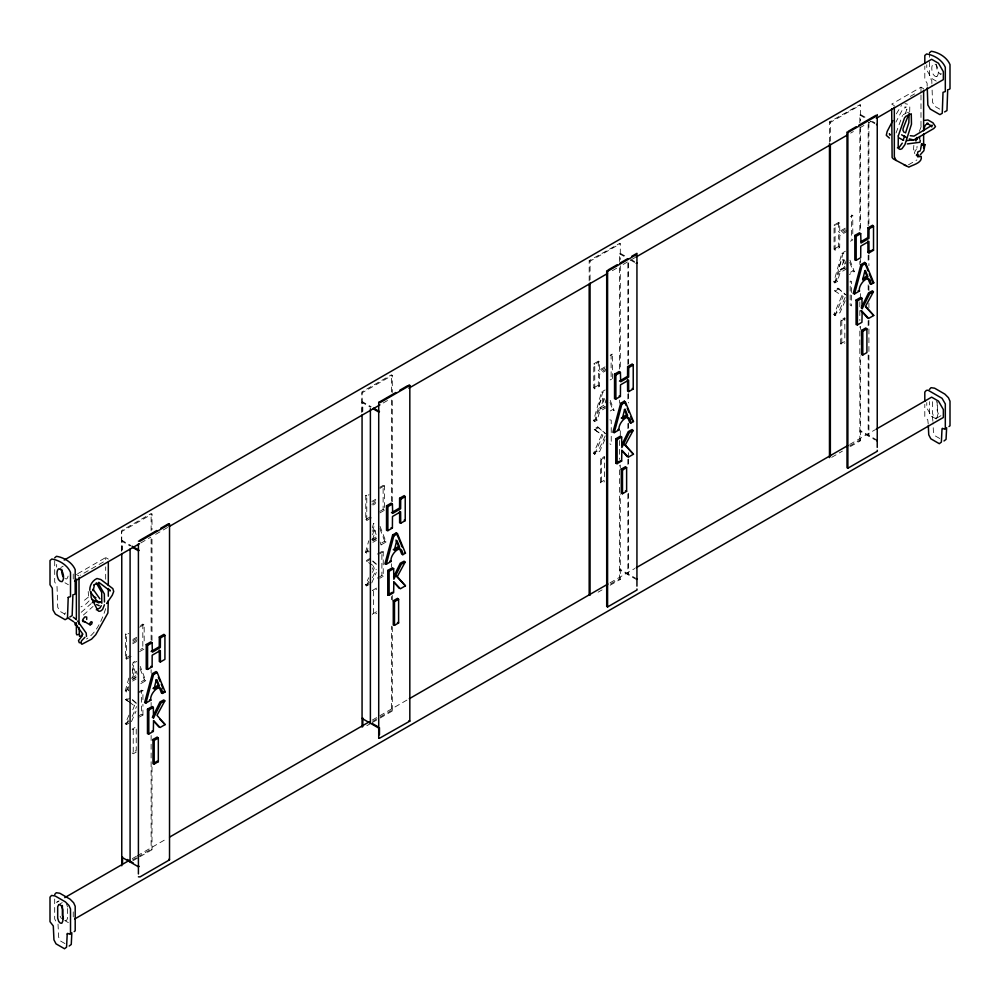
<?xml version="1.0" encoding="UTF-8"?>
<svg xmlns="http://www.w3.org/2000/svg" width="1000" height="1000" viewBox="0 0 1000 1000"><rect width="100%" height="100%" fill="white"/><g stroke="black" fill="none" stroke-linecap="round" stroke-linejoin="round"><path stroke-width="0.75" stroke-dasharray="5 3.75" d="M88.212 591.475L88.525 595.95M105.675 579.225L105.675 566.85M108.312 559.087L105.675 557.562L105.675 560.662L80.337 575.237M121.525 551.312L121.65 530.588L151.125 513.562L152 514.075L152 529.688M131.1 656.538L126.475 659.2L125.475 658.188L125.475 634.175L128.875 632.212M126.475 659.2L126.475 634.712L128.787 633.387M139.462 717.038L142.925 715.037L141.6 714.212L141.6 690.212L142.925 690.55L142.925 702.8M142.925 715.037L142.925 704.325M139.55 651.65L144.175 648.988L142.825 648.175L142.825 624.163L144.175 624.5L144.175 644.4M152 767L152 849.737L151.125 849.237L151.125 735.263M151.125 705.6L151.125 702.475M151.125 672.812L151.125 669.688M151.125 640.025L151.125 536.975M151.125 530.737L151.125 513.562M152 640.537L152 537.487M361.825 412.575L361.938 391.85L391.425 374.825L392.3 375.337L392.3 392.512M371.388 517.8L366.775 520.475L365.775 519.45L365.775 495.45L369.175 493.488M366.775 520.475L366.775 495.975L369.087 494.65M383.225 576.3L381.887 575.487L381.887 551.475L383.225 551.812L383.225 576.3L379.762 578.3M384.475 510.25L383.125 509.438L383.125 485.425L384.475 485.763L384.475 510.25L379.85 512.925M392.3 626.7L392.3 711.012L391.425 710.5L391.425 626.188M391.425 599.65L391.425 596.525M391.425 566.862L391.425 563.737M391.425 501.287L391.425 398.25M391.425 392L391.425 374.825M392.3 600.163L392.3 595.475M392.3 501.8L392.3 398.75M589.175 280.95L589.175 260.65L619.412 243.562L620.3 243.7L620.3 259.538M590.062 279.9L590.062 261.163L620.3 243.7M607.562 369.637L599.475 374.387L599.4 386.175L594.775 388.837L593.787 387.825L593.787 363.812L598.312 361.2L599.4 361.688L599.462 371.312L604.938 368.237M594.775 388.837L594.775 364.35L599.4 361.688M599.4 386.175L598.312 385.2L598.387 373.663L606.312 369M598.312 361.2L598.312 370.412L599.462 371.312M612.475 378.625L612.475 354.137L611.125 353.8L611.125 377.8L612.475 378.625L610.163 379.95M619.538 579.812L619.538 465.487M610.163 585.225L620.3 579.375L620.3 494.625M829.475 142.213L829.475 121.925L859.712 104.838L860.588 104.975L860.588 120.812M830.35 141.163L830.35 122.425L860.588 104.975M847.85 230.9L839.775 235.662L839.7 247.438L835.075 250.1L834.075 249.088L834.075 225.075L838.612 222.463L839.7 222.95L839.762 232.587L845.238 229.5M835.075 250.1L835.075 225.613L839.7 222.95M839.7 247.438L838.612 246.475L838.675 234.925L846.612 230.263M838.612 222.463L838.612 231.688L839.762 232.587M851.525 295.225L851.525 305.938L850.188 305.113L850.188 281.112L851.525 281.45L851.525 293.7M852.775 233.762L852.775 215.4L851.425 215.062L851.425 239.075L852.775 239.887L850.462 241.225M859.837 441.075L859.837 326.75M850.45 446.5L860.588 440.637L860.588 355.9M916.9 148.238L917.075 146.275M105.675 608.625C102.15 619.663 96.688 632.562 86.525 639M913.863 145.375L913.5 149.338L915.062 151.613M909.688 111.95L909.812 106.388L907.337 104.15L904.95 103.625M133.375 705.113L129.462 702.163M128.663 686.675L127.888 689.463L128.925 690.462L126.225 692.025L125.25 690.987L128.837 678.112M132.425 665.238L133.225 662.375L136.838 660.288M126.225 692.025L128.675 683.263M132.338 670.125L134.362 662.837L136.825 661.413M132.338 673.487C132.562 665.325 136.363 669.163 137.213 674.287M132.562 677.4L135.137 669.2M365.55 552.263L368.188 550.737L369.225 551.725L366.525 553.288L365.55 552.263L368.738 540.812M372.325 527.938L373.525 523.638L377.137 521.55M366.525 553.288L368.562 545.988M372.625 531.4L374.663 524.1L373.525 523.638M372.638 534.75L374.012 530.025L375.588 530.575M372.5 539.963L375.438 530.462M606.712 407.35L599.75 411.375L597.225 420.1L594.525 421.65L593.55 420.625L601.525 392.013L605.15 389.913M594.525 421.65L602.675 392.463L605.125 391.037M593.55 420.625L596.188 419.1L598.663 410.55L605.487 406.613M847.013 268.625L840.037 272.638L837.525 281.363L834.825 282.913L833.85 281.887L841.825 253.275L845.438 251.188M834.825 282.913L842.962 253.725L845.425 252.312M833.85 281.887L836.488 280.363L838.962 271.812L845.788 267.875M896.062 132.963L902.475 115.463M919.325 131.438L921.5 125.862M905.35 113.525L906.85 109.237L906.912 110.35L906.637 107.987L904.6 107.088L906.162 106.888L902.062 110.363L895.925 122.1M128.863 723.162L126.275 724.663L125.262 723.65L129.012 715.088M126.275 724.663L128.637 719.25M132.775 709.8L134.562 705.413L132.25 703.85M132.2 716.475L136.525 706.562M131.45 721.663L136.037 711.175M369.162 584.425L366.575 585.925L365.562 584.913L368.675 577.788M372.425 569.237L373.638 565.975M366.575 585.925L368.938 580.525M372.475 572.425L374.862 566.675L365.887 560.875L369.65 558.55M372.5 577.737L376.213 569.25M371.75 582.938L376.337 572.438M604.925 439.487L599.75 451.3L594.575 454.288L593.562 453.275L601.712 434.613L593.888 429.237L597.65 426.912L606.075 433.938M594.575 454.288L602.888 435.25L593.888 429.237M845.212 300.763L840.05 312.562L834.875 315.55L833.863 314.55L841.938 295.613M834.875 315.55L843.175 296.512L834.188 290.5L837.95 288.175L846.375 295.2M845.125 297.462L838.938 311.613L833.863 314.55M932.487 401.712L932.487 413.088L933.512 416.4L935.05 418.025L936.6 418.188L937.625 416.05L937.625 404.675L936.6 401.362M896.338 113.888L901.488 105.4M64.513 614.312L65.55 612.8M89.038 600.913L86.337 603.787L81.025 606.862M83.387 615.05L93.025 606.462M844.975 266.175C833.15 279.275 843.812 247.188 845.812 265.188M605.163 435.875L598.638 450.35L593.562 453.275M916.363 149.238L914.538 152.287L915.075 155.3M81.213 612.312L91.213 603.55M88.362 597.112L81.75 602.438M128.175 701.312L125.588 699.613L129.35 697.288M125.588 699.613L126.613 700.138L130.438 697.763M370.737 559.038L366.9 561.4L365.887 560.875M594.913 429.775L598.737 427.4M839.038 288.663L835.2 291.038L834.188 290.5M121.762 550.475L121.762 531.525L152 514.075M362.062 411.737L362.062 392.788L392.3 375.337M60.838 567.513L63.175 566.163M122.525 540.7L121.762 541.138L130.087 545.938L130.85 545.5L122.525 540.7L122.525 550.037M362.825 401.962L362.062 402.4L370.387 407.212L371.15 406.775L362.825 401.962L362.825 411.312M619.538 261.537L619.538 253.75L620.3 253.312L627.425 257.438M859.837 122.8L859.837 115.013L860.588 114.575L866.538 118.012M936.825 76.588A11.137 6.425 60 0 0 936.825 65.85L935.05 64.112L933.288 63.812A11.137 6.425 60 0 0 933.288 74.55L935.05 76.287L936.825 76.588L941.513 73.888L939.737 73.587L937.975 71.838A11.137 6.425 60 0 1 936.812 63.1M77.7 573.713L105.675 557.562M923.625 88.713L920.987 87.188L891.688 104.1L894.325 105.625M910.3 96.4L915.638 93.325M140.787 542.95L150.8 537.175M155.65 534.362L167.812 527.35M383.188 403L390.75 398.638M612.325 270.712L618.275 267.275M623.138 264.475L635.3 257.45M850.662 133.112L853.375 131.55M859.575 127.963L864.987 124.838M868.238 122.963L870.938 121.4M903.288 114.738L906.363 112.95M908.413 164.838L916.888 159.938M140.562 625.475L142.825 624.163M379.725 487.388L383.125 485.425M139.55 627.163L144.175 624.5M379.85 488.425L384.475 485.763M610.163 355.462L612.475 354.137M850.462 216.725L852.775 215.4M132.875 639.475L136.725 637.25M371.887 501.475L375.737 499.25M605.025 366.875L598.375 370.65M845.325 228.15L838.662 231.912M132.7 640.875L136.637 638.6M373 502.137L375.625 500.625M132.875 642.325L138.012 639.362M371.887 504.338L375.737 502.113M132.7 643.787L136.637 641.513M373 505.05L375.625 503.537M125.475 658.188L130.013 655.575M140.562 649.475L142.825 648.175M365.775 519.45L370.3 516.838M379.725 511.4L383.125 509.438M593.787 387.825L598.312 385.2M834.075 249.088L838.612 246.475M131.375 678.225L136.213 675.438M371.675 539.5L376.5 536.712M132.475 679L136.175 676.862M376.475 538.138L372.5 540.163M604.475 406.5C592.788 416.637 604.212 384.837 605.988 405.163M844.775 267.762L841.075 269.9L839.812 269.15M132.637 679.6L136.05 677.625M372.938 540.862L376.35 538.9M132.6 681.075L136.088 679.062M372.9 542.337L376.388 540.325M145.775 680.725L144.412 679.925L139.537 682.738L140.8 683.6L145.775 680.725L140.262 666.425M386.075 542L384.712 541.188L379.837 544.012L381.1 544.875L386.075 542L380.012 526.263M125.25 690.987L127.888 689.463M610.275 410.962L612.712 409.562L614.075 410.363L610.35 412.525M850.575 272.238L853.012 270.825L854.375 271.625L849.4 274.5M138.2 692.175L141.6 690.212M377.362 554.087L381.887 551.475M139.462 692.55L142.925 690.55M379.762 553.812L383.225 551.812M125.262 723.65L129.075 721.45M138.2 716.175L141.6 714.212M365.562 584.913L369.375 582.712M377.362 578.1L381.887 575.487M376.512 588.075L372.388 590.462L373.512 590.925L376.675 589.1M600.388 482.5L600.388 458.825L604.525 456.438L604.525 480.125L600.388 482.5L601.525 483.438L604.688 481.613M840.688 343.775L840.688 320.1L844.825 317.712L844.825 341.388L840.688 343.775L841.812 344.7L844.975 342.875M136.375 751.975L133.225 753.8L132.088 752.875L136.225 750.487L136.225 726.812L132.088 729.2L133.225 729.663L136.375 727.837M600.388 458.825L601.525 459.3L605.737 456.863M840.688 320.1L841.812 320.562L846.038 318.125M376.512 611.75L372.388 614.138L373.512 615.075L376.675 613.25M59.075 900.913L56.65 902.312L59.35 900.75M132.312 858.625L136.363 856.287M137.175 855.825L167.438 838.35M372.262 720.1L407.938 699.5M610.062 582.812L634.925 568.45M849.75 444.425L875.425 429.6M132.363 860.062L136.387 857.75M137.725 856.975L151.125 849.237M372.663 721.338L391.425 710.5M610.612 583.95L618.663 579.3L620.3 579.375M849.575 445.988L858.95 440.575L860.588 440.637M133.25 860.575L138.6 857.475M139.95 856.7L152 849.737M366.838 725.713L370.863 723.388M372.2 722.613L378.9 718.75M380.238 717.975L392.3 711.012M598.1 592.188L602.112 589.875M831.7 457.325L842.412 451.138M58.712 904.638L62.225 902.613M936.6 418.188L941.287 415.475L939.737 415.325L938.2 413.688L937.175 410.387L937.175 401.85M843.737 260.1L840.913 269.925M603.438 398.825L600.612 408.663M599.513 407.887L604.788 404.663L602.288 398.25M907.387 112.362L908.625 112.263M64.95 920.387L66.487 920.537L67.513 918.413L67.513 908.45M64.95 578.65L66.712 578.938A11.137 6.425 60 0 0 68.138 573M609.9 419.837L611.237 420.188L611.237 444.675L609.9 443.85M841.825 253.275L842.962 253.725M601.525 392.013L602.675 392.463M133.225 662.375L134.362 662.837M834.075 225.075L835.075 225.613M593.787 363.812L594.775 364.35M365.775 495.45L366.775 495.975M125.475 634.175L126.475 634.712M939.737 109.113L934.887 106.337L932.525 102.25L931.95 85.125M939.737 438.512L935.5 436.075L933.438 432.1L933 422.837M64.95 614.175L60.087 611.388L57.737 607.3L56.988 585.525L54.7 582.05L54.7 557.837M64.95 943.562L60.7 941.137L58.637 937.163L57.987 923.263M936.2 81.075L931.625 78.438L926.762 70.025L926.762 64.737M872.487 121.438L874.862 122.812M859.837 115.013L865.775 118.45M870.537 121.2L875.288 123.938M829.475 121.925L830.35 122.425M936.2 418.95L931.625 416.312L926.762 407.9L926.762 402.6M632.188 260.175L634.562 261.55M619.538 253.75L625.487 257.188M630.237 259.925L635 262.675M589.175 260.65L590.062 261.163M877.237 440.238L860.588 430.625L859.837 431.062L875.288 439.988M636.938 578.975L620.3 569.362L619.538 569.8L635 578.725M76.375 574.487L79.013 576M64.95 582.775L68.375 584.75M64.95 920.65L68.375 922.625M126.613 700.138L131.125 703.112M842.575 259.513L845.088 265.725M374.275 529.888L376.775 536.087M133.975 668.612L136.488 674.825M837.95 288.175L845.138 294.587M597.65 426.912L604.85 433.325M372.837 560.9L378.075 565.575M372.725 561.3L375.812 564.05M132.537 699.638L137.775 704.312M132.438 700.025L136.537 703.7M836.488 280.363L837.525 281.363M596.188 419.1L597.225 420.1M55.712 920.95L54.688 918.975L54.688 899.038M60.125 916.263L61.513 918.662M849.963 260.188L854.375 271.625M849.762 262.413L853.012 270.825M610.212 400.35L614.075 410.363M610.013 402.537L612.712 409.562M379.85 528.562L384.712 541.188M379.988 541.962L381.1 544.875M140.087 668.7L144.412 679.925M66.487 903.725L67.513 907.025M932.925 421.3L932.45 417.2L929.488 413.925L929.488 401.65M928.238 424L927.763 419.913L924.8 416.625L924.8 404.363M931.888 83.575L931.787 80.463L929.5 77L929.5 58.837M927.2 86.275L927.1 83.175L924.812 79.7L924.812 66.087M929.5 52.775L929.5 57.325M920.987 87.188L920.987 93.425M920.987 94.987L920.987 129.312M868.913 122.5L868.913 223.7M868.913 254.838L868.913 265.738M868.913 285.975L868.913 290.637M868.913 303.1L868.913 307.762M868.913 320.225L868.913 435.438L868.162 435.875L868.162 354.913M868.162 124.488L868.162 225.688M868.162 255.275L868.162 263.05M868.162 284.85L868.162 291.075M868.162 320.662L868.162 326.887M860.588 127.037L860.588 231.35M860.588 259.375L860.588 262.488M860.588 293.625L860.588 296.737M860.588 326.312L860.588 329.425M859.837 129.025L859.837 231.788M859.837 261.363L859.837 264.475M859.837 301.837L859.837 320.525M841.812 320.562L841.812 344.7M628.612 262.787L628.612 363.988M628.612 393.562L628.612 402.912M628.612 423.15L628.612 429.375M628.612 452.725L628.612 457.4M628.612 458.963L628.612 466.737M628.612 493.212L628.612 574.163L627.863 574.6L627.863 492.088M627.863 263.225L627.863 364.425M627.863 394L627.863 401.788M627.863 423.587L627.863 429.812M627.863 459.4L627.863 465.625M620.3 265.763L620.3 370.075M620.3 430.8L620.3 435.475M620.3 465.05L620.3 468.162M619.538 267.762L619.538 370.513M619.538 400.1L619.538 403.212M619.538 440.575L619.538 459.263M601.525 459.3L601.525 483.438M373.512 590.925L373.512 615.075M133.225 729.663L133.225 753.8M73.238 574.012L73.238 581.95M73.238 911.888L73.238 919.825M56.65 564.438L56.65 567.087"/><path stroke-width="1.5" d="M76.375 622.85L76.375 633.763L76.9 634.875L78.812 634.388M76.375 619.725L76.375 579.163M79.013 627.487L79.538 636.4L81.45 635.913L82.287 634.288M79.013 624.375L79.013 577.562M90.85 591.5L91.163 597.463L97.725 610.363L98.938 611.325L100.725 611L102.575 609.475L104.45 604.8M101.812 603.275L101.7 592.413L96.25 582.863M104.45 601.95L104.338 593.938L98.162 583.162L93.637 584.888M108.312 600.862L107.875 613L95.738 634.75L91.587 639.125L81.912 644.262L81.163 643.512L81.45 640.875L84.925 637.288M108.312 596.225L108.312 588.488M108.312 585.388L108.312 562.188M121.762 865.775L121.762 553.587M122.525 863.9L122.525 858.175M362.062 727.038L362.062 414.862M362.825 726.6L362.825 718.012L362.062 718.45L378.713 728.062L379.462 727.625L379.462 734.775M589.175 594.763L589.175 284.075M590.062 595.275L590.062 283.012M829.475 457.587L829.475 143.775M830.35 456.538L830.35 144.288M915.938 141.05L915.95 138.613M919.575 138.963L919.587 136.537M72.9 594.712L72.162 615.638L69.8 617M947.7 89.65L946.963 110.575L944.6 111.938M71.838 932.763L71.263 944.45L69.188 946.038M946.637 427.713L946.05 439.387L943.988 440.975M89.787 590.262C89.6 585.337 92.475 580.575 96.962 578.513L100.85 579.538L112.825 588.612L113.713 591.475L112.25 595.288L106.625 603.488M920.225 140.238L920.013 142.275L907.35 143.925M920.6 149.4L921.562 143.963L924.963 144.637L923.875 150.725L920.337 154.675M931.75 126.925L932.138 125.188L914.05 136.113L910.275 135.712M152.35 673.7L144.625 702.65L145.988 702.975L150.875 700.15C148.963 694.163 161.788 680.088 162.512 693.425L165.162 691.9L157.175 672.5L156.037 671.562L152.35 673.7L153.562 674.587L157.175 672.5M145.988 702.975L153.562 674.587M392.65 534.963L384.925 563.913L386.287 564.237L391.163 561.413C389.263 555.425 402.075 541.35 402.812 554.688L405.462 553.162L397.475 533.763L396.337 532.837L392.65 534.963L393.862 535.862L397.475 533.763M386.287 564.237L393.862 535.862M620.65 403.338L612.925 432.275L614.3 432.6L619.175 429.787C617.275 423.8 630.087 409.712 630.812 423.062L633.462 421.538L625.475 402.137L624.338 401.2L620.65 403.338L621.862 404.225L625.475 402.137M614.3 432.6L621.862 404.225M860.95 264.6L853.225 293.538L854.587 293.863L859.475 291.05C857.562 285.062 870.375 270.988 871.112 284.325L873.763 282.8L865.775 263.4L864.638 262.462L860.95 264.6L862.163 265.487L865.775 263.4M854.587 293.863L862.163 265.487M903.213 140.225L904.613 135.85M905.55 132.925L908.838 122.688L909.15 113.375M923.737 129.262L925.413 125.013L928.1 123.362L926.787 123.312L930.875 125.612M908.6 114.675L903.162 128.287L902.938 130.4L904.225 132.475M94.288 585.55L93.15 590.65L93.088 589.263L99.875 598.8M873.413 291.825L865.6 306.225L873.737 315.487L868.662 318.412L862.15 311.462L861.938 322.3L857.412 324.913L856.075 324.562L856.075 300.075L860.7 297.413L861.938 298.288L862.138 308.85L869.663 293.837L873.413 291.825L872.4 290.812L868.562 292.875L861.225 307.887M152.625 716.988L159.963 701.975L163.8 699.925L164.812 700.925L157 715.325L165.138 724.587L160.062 727.513L153.55 720.575L153.338 731.4L148.812 734.013L147.475 733.675L147.475 709.188L152.1 706.513L153.338 707.387L153.537 717.95L161.062 702.938L164.812 700.925M393.587 576.888L400.262 563.237L404.1 561.188L405.112 562.188L397.3 576.587L405.438 585.85L400.363 588.775L393.85 581.838L393.638 592.663L389.113 595.275L387.775 594.938L387.775 570.45L392.388 567.775L393.638 568.65L393.837 579.225L401.35 564.2L405.112 562.188M621.6 445.25L628.275 431.6L632.1 429.55L633.112 430.55L625.3 444.95L633.45 454.212L628.362 457.15L621.85 450.2L621.638 461.037L617.112 463.65L615.775 463.3L615.775 438.812L620.4 436.15L621.638 437.025L621.838 447.587L629.362 432.575L633.112 430.55M902.275 143.15L899.275 147.262L897.425 147.863M892.812 120.625L887.175 131.4L886.287 135.3L889.4 138.062M101.3 605.675L99.938 607.95L96.3 609.8M75.925 623.275L75.037 624.75L76.588 625.6M915.113 139.7L916.938 137.438M54.688 894.438L56.25 892.725L59.812 893.25L70.075 899.175L73.637 902.775L75.2 906.287L75.2 930.825L74.175 931.612M929.488 389.375L931.05 387.675L934.613 388.188L944.875 394.113L948.438 397.713L950 401.225L950 425.763L948.975 426.55M82.287 635.763L78.475 640.575L79.275 642.738L80.475 642.5M54.7 557.837L56.487 556.312C63.95 557.438 72.188 562.4 75.2 569.675L75.2 593.888L74.025 594.562M929.5 52.775L931.287 51.25C938.737 52.387 946.988 57.35 950 64.612L950 88.825L948.825 89.513M924.963 144.637L924.075 145.35L921.975 144.938L921.562 143.963M64.212 560.075L931.625 59.288L938.487 63.25L943.35 71.662L943.35 79.6L876.338 118.287M139.725 540.375L156.812 530.513M160.763 528.237L168.65 523.675L169.525 524.188L169.525 859.862L140.05 876.888L138.412 876.812M408.95 384.95L409.825 385.45L409.825 721.125L379.588 738.213L378.713 738.075L378.713 402.4L395.8 392.537M399.75 390.262L407.638 385.7M608.013 270.012L617.225 264.7M619.85 263.175L627.737 258.625M631.688 256.35L636.938 253.312L637.062 254.262L607.587 271.275L606.7 270.775L606.7 606.45L607.587 606.95L637.062 589.938L636.938 588.987M848.312 131.275L856.2 126.725M858.838 125.2L875.925 115.337M169.525 524.188L140.05 541.213L138.412 541.138M409.825 385.45L380.35 402.475L378.713 402.4M877.237 450.25L877.362 451.2L847.875 468.212L847 467.713L847 132.037L847.875 132.55L877.362 115.525L877.237 114.575M74.588 581.175L139.438 543.725M169.163 526.562L379.938 404.875M408.862 388.188L607.475 273.512M635.837 257.137L847.425 134.987M139.175 550.312L138.412 550.75L132.463 547.312M636.188 263.363L636.938 262.925M876.475 124.625L877.237 124.188M916.3 155.2L917.8 154.613L918.888 155.712M160.4 661.988L160.325 650.525L152.175 655.225L152.113 666.775L147.575 669.388L146.237 669.05L146.237 644.562L150.85 641.9L152.113 642.763L152.4 652.163L160.338 647.5L160.4 637.975L159.312 637.013L163.925 634.35L164.925 635.363L164.925 659.375L160.4 661.988L159.312 661.5L159.312 650.025M400.7 523.25L400.625 511.788L392.475 516.5L392.4 528.038L387.875 530.65L386.525 530.325L386.525 505.825L391.15 503.162L392.4 504.038L392.7 513.425L400.637 508.762L400.7 499.25L399.613 498.275L404.225 495.613L405.225 496.637L405.225 520.638L400.7 523.25L399.613 522.775L399.613 511.287M628.7 391.625L628.625 380.163L620.487 384.862L620.413 396.413L615.875 399.025L614.538 398.688L614.538 374.2L619.15 371.538L620.413 372.4L620.7 381.788L628.638 377.125L628.7 367.612L627.612 366.65L632.225 363.988L633.225 365L633.225 389.012L628.7 391.625L627.612 391.138L627.537 379.45M869 252.887L868.925 241.425L860.775 246.125L860.7 257.675L856.175 260.287L854.837 259.95L854.837 235.463L859.45 232.8L860.7 233.663L861 243.062L868.938 238.4L869 228.875L867.913 227.913L872.525 225.25L873.525 226.262L873.525 250.275L869 252.887L867.913 252.4L867.913 240.925M147.575 669.388L147.575 645.387L152.113 642.763M160.4 637.975L164.925 635.363M387.875 530.65L387.875 506.65L392.4 504.038M400.7 499.25L405.225 496.637M615.875 399.025L615.875 375.012L620.413 372.4M628.7 367.612L633.225 365M856.175 260.287L856.175 236.275L860.7 233.663M869 228.875L873.525 226.262M151.15 651.475L159.25 646.725L159.312 637.013M391.45 512.737L399.55 507.987L399.613 498.275M619.45 381.112L627.55 376.35L627.612 366.65M861.062 241.625L867.85 237.625L867.913 227.913M867.913 252.4L871.375 250.4M153 688.413L158.2 685.138L156.188 680.013M393.3 549.675L398.5 546.413L395.975 540.05M621.3 418.05L626.512 414.775L624.487 409.65M862.825 278.6L866.8 276.038L864.775 270.912M159.1 687.125L161.488 692.913L164.175 691.35L165.162 691.9M148.812 734.013L148.812 710L153.338 707.387M389.113 595.275L389.113 571.275L393.638 568.65M617.112 463.65L617.112 439.637L621.638 437.025M857.412 324.913L857.412 300.9L861.938 298.288M387.775 594.938L392.388 592.275M615.775 463.3L619.237 461.3M152.975 739.513L157.188 737.075L158.325 738.012L158.325 761.688L154.188 764.075L152.975 763.65L152.975 739.513L154.188 740.4L154.188 764.075M393.275 600.775L397.488 598.35L398.612 599.275L398.612 622.95L394.487 625.337L393.275 624.925L393.275 600.775L394.487 601.663L394.487 625.337M621.275 469.15L625.487 466.712L626.625 467.65L626.625 491.325L622.487 493.713L621.275 493.288L621.275 469.15L622.487 470.037L622.487 493.713M861.575 330.412L865.788 327.975L866.912 328.913L866.912 352.587L862.788 354.975L861.575 354.55L861.575 330.412L862.788 331.3L862.788 354.975M154.188 740.4L158.325 738.012M394.487 601.663L398.612 599.275M622.487 470.037L626.625 467.65M862.788 331.3L866.912 328.913M154.025 763.05L157.188 761.225L158.325 761.688M122.525 856.75L121.762 857.188L138.412 866.8L139.175 866.363M64.763 897.638L129.062 860.512M169.6 837.1L369.562 721.663M409.288 698.725L607.9 584.05M636.275 567.675L847.85 445.525M876.225 429.137L931.625 397.15L938.487 401.125L943.35 409.538L943.35 417.475L74.588 919.038M636.188 579.412L636.938 578.975M876.475 440.675L877.237 440.238M378.713 738.075L379.462 737.638M914.95 139.412L933.775 128.55L935.487 126.613L933.012 122.837L927.913 119.963L924.8 120.363M100.612 601.95L98.688 602.85L92.275 599.637M90.1 624.837L91.613 624.138L92.225 622.188L91.1 621.675L89.787 623.3L90.1 624.837L82.45 620.413M92.325 602.575L96.912 600.975M906.725 140.625L917.362 139.338M920.35 150.775L917.85 151.862L917.175 155.712L917.712 156.825L921.188 156.4C922.738 162.875 913.037 164.713 908.812 167.138L893.4 158.963L892.125 157.5L891.688 108.75M84.887 621.737L83.062 621.587L83.05 619.163L84.862 616.9L86.688 617.05L86.7 619.462M913.475 139.913L909.325 138.912M904.262 165.238L906.175 165.613M858.2 290.663L859.475 291.05M617.9 429.4L619.175 429.787M389.9 561.038L391.163 561.413M149.6 699.775L150.875 700.15M619.15 396.025L620.413 396.413M391.15 527.65L392.4 528.038M150.85 666.388L152.113 666.775M620.4 460.637L621.638 461.037M152.1 731L153.338 731.4M625.487 490.85L626.625 491.325M397.488 622.487L398.612 622.95M98.088 601.462L100.45 602.438M96.625 604.6L99.2 605.675M860.9 310.863L862.15 311.462M871.112 284.325L870.088 283.812L867.7 278.025M630.812 423.062L629.788 422.55L627.4 416.763M402.812 554.688L401.775 554.175L399.4 548.387M161.488 692.913L162.512 693.425M903.6 140.338L898.913 137.887M873.737 315.487L865.5 306.762M633.45 454.212L624.163 444.338M405.438 585.85L396.163 575.962M165.138 724.587L160 719.375M152.3 717.288L153.537 717.95M872.525 249.737L873.525 250.275M632.225 388.475L633.225 389.012M404.225 520.1L405.225 520.638M93.4 596.3L95.925 597.712M872.775 282.25L873.763 282.8M632.475 420.988L633.462 421.538M404.475 552.625L405.462 553.162M901.6 134.812L906.6 137.675M373.525 408.137L379.462 411.575L378.713 412.013L372.762 408.575M132.037 546.188L137.975 549.625M408.95 720.625L409.825 721.125M372.337 723.5L378.275 726.938M168.65 859.35L169.525 859.862M127.275 859.488L129.662 860.863M130.85 861.55L133.225 862.925M67.425 617.638L73.713 621.75M854.837 235.463L856.175 236.275M614.538 374.2L615.875 375.012M386.525 505.825L387.875 506.65M146.237 644.562L147.575 645.387M856.075 300.075L857.412 300.9M615.775 438.812L617.112 439.637M387.775 570.45L389.113 571.275M147.475 709.188L148.812 710M98.787 582.312L110.213 590.962L109.537 589.4M73.338 617.225L75.812 619.125M861.237 310.8L867.55 317.938M621.85 450.55L627.263 456.675M393.837 582.188L399.25 588.312M153.537 720.925L158.95 727.038M896.038 160.487L894.325 156.7L894.325 107.175M90.312 591.725L97.062 601.2M77.6 621.038L86.188 633.05L86.5 636.413M74.588 622.6L82.925 634.25M890.062 134.75L889.35 133.725L889.887 135.05M864.638 262.462L868.125 270.95M869.287 273.775L872.2 280.837M624.338 401.2L626.087 405.438M627.25 408.263L628.987 412.512M630.737 416.75L631.9 419.575M396.337 532.837L402.15 546.962M158.363 677.225L160.113 681.462M161.275 684.287L163.012 688.525M63.4 918.75L62.375 915.45L62.375 905.487M928.312 425.55L928.737 434.8L930.812 438.787L939.3 443.688L941.363 442.1L942.013 428.95L942.35 428.338L945.013 429.275L945.312 428.475L945.312 403.925L942.05 398.3L928.05 390.213L926.363 390.375L924.8 392.088L924.8 401.287M927.262 87.837L927.837 104.95L930.2 109.038L939.912 114.637L942.262 113.275L943.012 92.35L945.312 91.538L945.312 67.325C942.3 60.05 934.05 55.087 926.6 53.963L924.812 55.487L924.812 63.05M923.625 90.275L923.625 130.838M923.625 133.95L923.625 148M877.237 117.325L877.237 447.388M847.875 132.55L847.875 468.212M636.938 256.062L636.938 586.125M607.587 271.275L607.587 606.95M370.387 408.762L370.387 723.25M138.412 543.888L138.412 873.95M130.087 549.05L130.087 861.988M63.175 576.9A11.137 6.425 60 0 1 61.75 569.312M68.213 597.413L67.475 618.337L65.113 619.7L55.4 614.1L53.038 610.013L52.3 588.225L50.012 584.763L50.012 560.55L51.8 559.025C59.25 560.15 67.5 565.112 70.512 572.388L70.512 596.6L68.213 597.413M67.213 934.013L66.562 947.15L64.5 948.75L56.013 943.838L53.95 939.862L53.3 925.975L50 921.688L50 897.15L51.562 895.438L55.125 895.962L65.388 901.888L68.95 905.475L70.512 908.988L70.512 933.525L70.213 934.338L67.55 933.4L67.213 934.013M898.3 135.887L898.188 146.875L898.7 148.688L900.062 149.388L901.912 148.787L904.912 144.675L911.475 124.213L911.263 113.787L905.925 116.25L904.475 117.975L898.3 135.887M156.275 679.9L154.037 689.038L159.3 685.812L156.825 679.587L156.275 679.9M396.575 541.175L394.338 550.3L399.6 547.075L397.125 540.85L396.575 541.175M624.575 409.538L622.337 418.675L627.6 415.45L625.125 409.212L624.575 409.538M864.875 270.8L862.638 279.938L867.9 276.712L865.425 270.475L864.875 270.8M58.712 904.638L57.688 906.775L57.688 918.15L58.712 921.462L60.263 923.088L61.8 923.25L62.825 921.112L62.825 909.737L61.8 906.425L60.263 904.8L58.712 904.638M60.263 569.175L58.487 568.875A11.137 6.425 60 0 0 58.487 579.612L60.263 581.35L62.025 581.65A11.137 6.425 60 0 0 62.025 570.913L60.263 569.175"/></g></svg>
